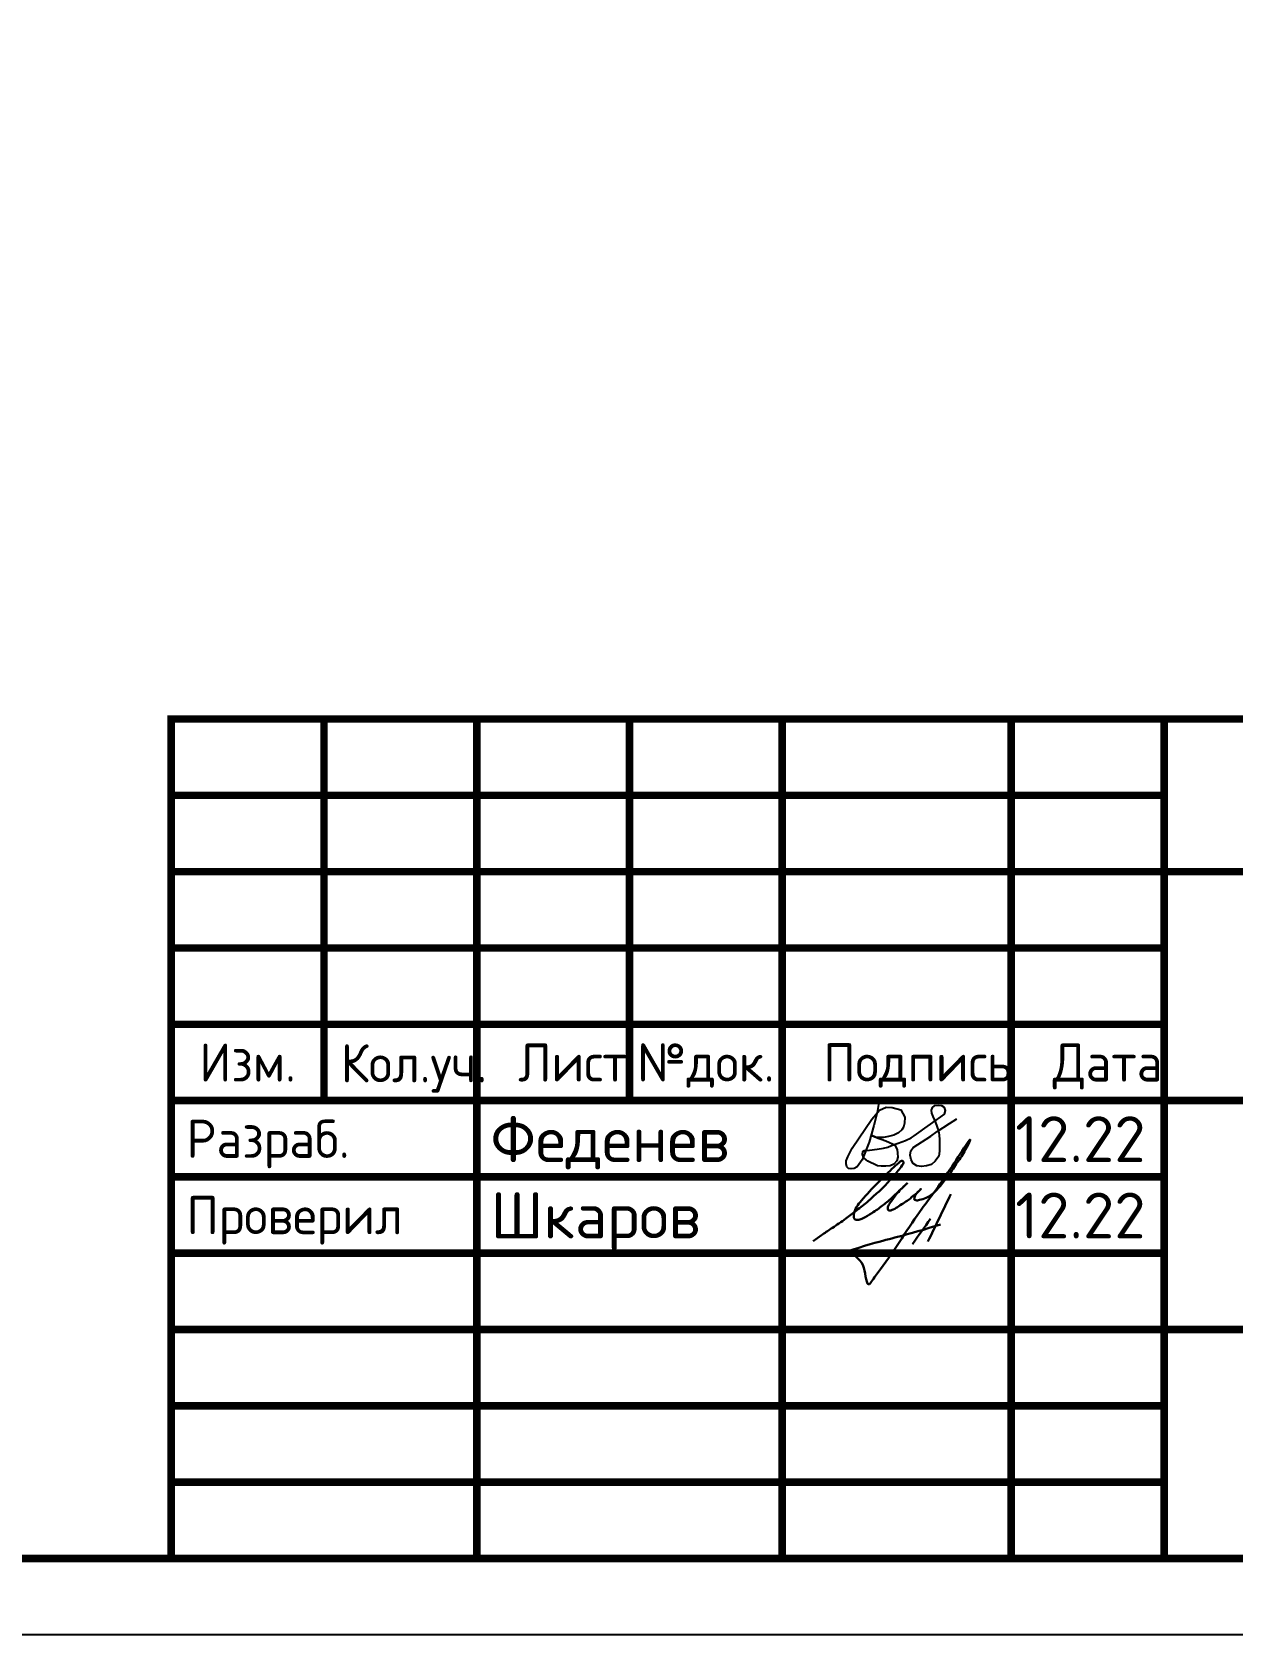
# Model space of a CAD drawing. Header units: millimetres. Extents: x 1601 to 15402, y -324 to 12625.
# Drawn here: x 8270.3 to 8349, y 1743.3 to 1848.3 of the extents above; entities that cross this region are included whole.
import ezdxf
from ezdxf import colors
from ezdxf.entities.mleader import LeaderData, LeaderLine
from ezdxf.enums import TextEntityAlignment as Align
from ezdxf.math import Vec2, Vec3

# ---------------------------------------------------------------- set-up
doc = ezdxf.new("R2010")
doc.units = ezdxf.units.MM
doc.layers.add('Размерный', color=4, linetype='Continuous', lineweight=30)
doc.layers.add('Размеры на чертеже', color=250, linetype='Continuous', lineweight=25)
doc.layers.add('рамка', color=7, linetype='Continuous')
doc.styles.add('-ISOCPEUR-', font='isocpeur.TTF')
doc.styles.add('GOST', font='GOST Common.ttf')

# ---------------------------------------------------------------- blocks, each defined once
blk = doc.blocks.new('подпись')
at = {"lineweight": 30}
for points in [[(-0.82, -1.23), (-0.21, -0.8), (0.43, -0.36), (0.86, -0.08), (1.32, 0.25), (2, 0.77), (2.8, 1.4), (3.27, 1.83), (3.84, 2.36), (4.46, 3.07), (5.01, 3.73), (5.08, 3.95), (5.01, 4.03), (4.91, 4), (4.76, 3.88), (4.33, 3.49), (3.4, 2.58), (2.34, 1.43), (1.83, 0.48), (1.87, 0.23), (1.99, 0.16), (2.17, 0.16), (2.41, 0.25), (3.02, 0.6), (3.71, 1.09), (4.34, 1.62), (5.32, 2.55), (4.75, 1.98), (4.27, 1.36), (4.08, 1.05), (4.07, 0.85), (4.11, 0.78), (4.25, 0.78), (4.42, 0.84), (4.78, 1.05), (5.16, 1.3), (5.47, 1.51), (5.72, 1.73), (6.05, 1.99), (6.23, 2.18), (5.94, 1.88), (5.8, 1.63), (5.8, 1.5), (5.89, 1.44), (6.13, 1.46), (6.57, 1.6), (6.9, 1.79), (7.5, 2.39), (8.04, 3.08), (8.61, 3.92), (9.15, 4.76), (9.43, 5.33), (8, 3.26), (6.29, 0.88), (3.58, -3.07), (3.05, -3.8), (2.85, -4.05), (2.49, -2.98), (2.12, -2.39), (1.3, -1.96), (1.02, -2.03), (2.91, -1.44), (4.7, -0.96), (7.51, -0.15)], [(8.19, 1.85), (6.68, -1.27)], [(6.86, 0.23), (5.67, -1.43)]]:
    blk.add_spline(points, degree=3, dxfattribs=at)
blk = doc.blocks.new('Подпись Леха')
at = {"layer": 'рамка'}
blk.add_blockref('подпись', (2.7, 0.11), dxfattribs=at)
blk = doc.blocks.new('_DotSmall')
at = {"color": 0, "linetype": 'ByBlock', "const_width": 0.5}
blk.add_lwpolyline([(-0.0625, 0, 1), (0.0625, 0, 1)], format="xyb", close=True, dxfattribs=at)

msp = doc.modelspace()

# ---------------------------------------------------------------- linework, layer by layer
msp.add_lwpolyline([(7875.4505, 2163.2524), (8469.4505, 2163.2524), (8469.4505, 1743.2524), (7875.4505, 1743.2524)], close=True)
at = {"const_width": 0.5}
msp.add_lwpolyline([(7895.4505, 2158.2524), (8464.4505, 2158.2524), (8464.4505, 1748.2524), (7895.4505, 1748.2524)], close=True, dxfattribs=at)
for points in [[(8279.4505, 1748.2524), (8279.4505, 1803.2524), (8464.4505, 1803.2524)], [(8289.4505, 1803.2524), (8289.4505, 1778.2524)], [(8299.4505, 1803.2524), (8299.4505, 1748.2524)], [(8309.4505, 1803.2524), (8309.4505, 1778.2524)], [(8319.4505, 1803.2524), (8319.4505, 1748.2524)], [(8334.4505, 1803.2524), (8334.4505, 1748.2524)], [(8344.4505, 1803.2524), (8344.4505, 1748.2524)], [(8279.4505, 1798.2524), (8344.4505, 1798.2524)], [(8279.4505, 1793.2524), (8344.4505, 1793.2524)], [(8344.4505, 1793.2524), (8464.4505, 1793.2524)], [(8279.4505, 1788.2524), (8344.4505, 1788.2524)], [(8279.4505, 1783.2524), (8344.4505, 1783.2524)], [(8279.4505, 1778.2524), (8464.4505, 1778.2524)], [(8279.4505, 1773.2524), (8344.4505, 1773.2524)], [(8279.4505, 1768.2524), (8344.4505, 1768.2524)], [(8279.4505, 1763.2524), (8344.4505, 1763.2524)], [(8344.4505, 1763.2524), (8464.4505, 1763.2524)], [(8279.4505, 1758.2524), (8344.4505, 1758.2524)], [(8279.4505, 1753.2524), (8344.4505, 1753.2524)]]:
    msp.add_lwpolyline(points, dxfattribs=at)
msp.add_lwpolyline([(8325.7653, 1778.0008), (8325.6651, 1777.4792), (8325.4565, 1776.6221), (8325.1397, 1775.541), (8324.6757, 1774.3805), (8324.3569, 1773.9096), (8324.1634, 1773.8104), (8323.9697, 1773.7862), (8323.7808, 1773.8104), (8323.6839, 1773.9217), (8323.6355, 1774.1057), (8323.6403, 1774.3138), (8323.7372, 1774.5752), (8324.0405, 1775.1348), (8325.3144, 1777.0491), (8325.8109, 1777.6229), (8326.2608, 1777.8167), (8326.641, 1777.809), (8327.2073, 1777.6461), (8327.4711, 1777.1732), (8327.4477, 1776.7855), (8327.3905, 1776.5225), (8327.274, 1776.3382), (8327.0702, 1776.1539), (8326.7595, 1775.9987), (8326.4004, 1775.8968), (8326.0897, 1775.8386), (8325.8228, 1775.8483), (8325.5656, 1775.8576), (8325.3278, 1775.9696), (8325.2702, 1775.9864), (8325.5261, 1775.8762), (8325.7331, 1775.7871), (8325.9248, 1775.719), (8326.2449, 1775.6276), (8326.4706, 1775.5209), (8326.6802, 1775.4218), (8326.8181, 1775.3259), (8326.9696, 1775.0553), (8326.9931, 1774.8054), (8327.0163, 1774.5577), (8326.9618, 1774.3135), (8326.7665, 1774.0948), (8326.5243, 1773.9855), (8326.2273, 1773.9542), (8325.9382, 1773.9699), (8325.6946, 1773.9831), (8325.4694, 1774.087), (8325.2311, 1774.197), (8325.0478, 1774.2817), (8324.9381, 1774.3837), (8324.7995, 1774.5127), (8324.7154, 1774.7237), (8324.7203, 1774.9143), (8324.8327, 1774.9778), (8325.1652, 1775.012), (8325.6655, 1775.0635), (8326.0744, 1775.1488), (8326.3674, 1775.2099), (8326.617, 1775.3198), (8327.0521, 1775.4761), (8327.5263, 1775.6373), (8327.888, 1775.8084), (8328.0887, 1775.9504), (8328.3869, 1776.1615), (8328.7856, 1776.4437), (8329.1691, 1776.7152), (8329.4666, 1776.9257), (8329.831, 1777.1837), (8330.0853, 1777.3637), (8330.138, 1777.6077), (8330.0833, 1777.8109), (8329.9112, 1777.9204), (8329.6609, 1777.936), (8329.4105, 1777.9047), (8329.2591, 1777.8117), (8329.2052, 1777.6307), (8329.2346, 1777.4302), (8329.308, 1777.2101), (8329.4842, 1776.8139), (8329.675, 1776.2662), (8329.724, 1776.0021), (8329.7386, 1775.6842), (8329.7553, 1774.9474), (8329.7082, 1774.6105), (8329.4653, 1774.2894), (8329.2223, 1774.0779), (8328.9088, 1773.9839), (8328.564, 1773.9369), (8328.2583, 1773.976), (8328.0232, 1774.1249), (8327.8978, 1774.3834), (8327.8272, 1774.681), (8327.8664, 1774.963), (8328.031, 1775.1824), (8329.1753, 1775.9187), (8329.6064, 1776.2242), (8330.4137, 1776.749), (8330.8877, 1777.0572)])

# ---------------------------------------------------------------- block references
msp.add_blockref('Подпись Леха', (8319.6055, 1770.1759))

# ---------------------------------------------------------------- texts
at = {"style": 'GOST'}
for s, p in [('Изм.', (8284.4505, 1780.7524)), ('Кол.уч.', (8295.3402, 1780.703)), ('Лист', (8305.7548, 1780.7524)), ('№док.', (8314.4505, 1780.7524)), ('Подпись', (8328.3317, 1780.7524)), ('Дата', (8340.7586, 1780.7524))]:
    msp.add_text(s, height=2.5, dxfattribs=at).set_placement(p, align=Align.MIDDLE_CENTER)
for s, p in [('Разраб.', (8280.4505, 1775.7524)), ('Проверил', (8280.4505, 1770.7524))]:
    msp.add_text(s, height=2.5, dxfattribs=at).set_placement(p, align=Align.MIDDLE_LEFT)
at = {"layer": 'Размерный', "color": 0, "style": '-ISOCPEUR-'}
for s, p in [('Феденев', (8300.3555, 1774.2296)), ('12.22', (8334.7052, 1774.2296)), ('Шкаров', (8300.3555, 1769.2296)), ('12.22', (8334.7052, 1769.2296))]:
    msp.add_text(s, height=3, dxfattribs=at).set_placement(p)

# ---------------------------------------------------------------- leaders
at = {"layer": 'Размеры на чертеже'}
ml = msp.add_multileader_mtext('Standard', dxfattribs=at)
ml.set_content('Плита П 15-8', color=256, style='GOST')
ml.set_leader_properties()
ml.set_arrow_properties(name='DOTSMALL')
ml.build(insert=Vec2(0, 0))
ml.multileader.update_dxf_attribs({"text_left_attachment_type": 6, "text_right_attachment_type": 6, "dogleg_length": 1, "arrow_head_size": 2})
ctx = ml.context
ctx.base_point, ctx.char_height, ctx.arrow_head_size, ctx.plane_origin = Vec3(8219.6326, 1804.0908), 2.5, 2, Vec3(8307.1107, 1761.0347)
ctx.left_attachment, ctx.right_attachment = 6, 6
notes = []
notes.append((ctx, [(1, (1, 1, 0), (8218.6326, 1804.0908), (1, 0), 1, [(1, [(8213.276, 1799.3028), (8213.276, 1795.7028)], 0, [])])]))
ctx.mtext.insert, ctx.mtext.width, ctx.mtext.flow_direction = Vec3(8221.6326, 1807.0908), 58.350271, 5
ml = msp.add_multileader_mtext('Standard', dxfattribs=at)
ml.set_content('Кирпичная опора 400х400', color=256, style='GOST')
ml.set_leader_properties()
ml.set_arrow_properties(name='DOTSMALL')
ml.build(insert=Vec2(0, 0))
ml.multileader.update_dxf_attribs({"text_left_attachment_type": 6, "text_right_attachment_type": 6, "dogleg_length": 1, "arrow_head_size": 2})
ctx = ml.context
ctx.base_point, ctx.char_height, ctx.arrow_head_size, ctx.plane_origin = Vec3(8215.092, 1773.1106), 2.5, 2, Vec3(8148.7164, 1735.9699)
ctx.left_attachment, ctx.right_attachment = 6, 6
notes.append((ctx, [(0, (1, 1, 0), (8214.092, 1773.1106), (1, 0), 1, [(1, [(8204.5912, 1788.0814), (8184.5717, 1788.2658)], 0, [])])]))
ctx.mtext.insert, ctx.mtext.width, ctx.mtext.flow_direction = Vec3(8217.092, 1776.3606), 58.350271, 5
for ctx, leaders in notes:
    for number, flags, end, landing, length, lines in leaders:
        leader = LeaderData()
        leader.index, (leader.has_last_leader_line, leader.has_dogleg_vector, leader.attachment_direction) = number, flags
        leader.last_leader_point, leader.dogleg_vector, leader.dogleg_length = Vec3(end), Vec3(landing), length
        for number, points, colour, breaks in lines:
            line = LeaderLine()
            line.index, line.vertices, line.color, line.breaks = number, Vec3.list(points), colors.encode_raw_color(colour), breaks
            leader.lines.append(line)
        ctx.leaders.append(leader)

doc.saveas('drawing.dxf')
